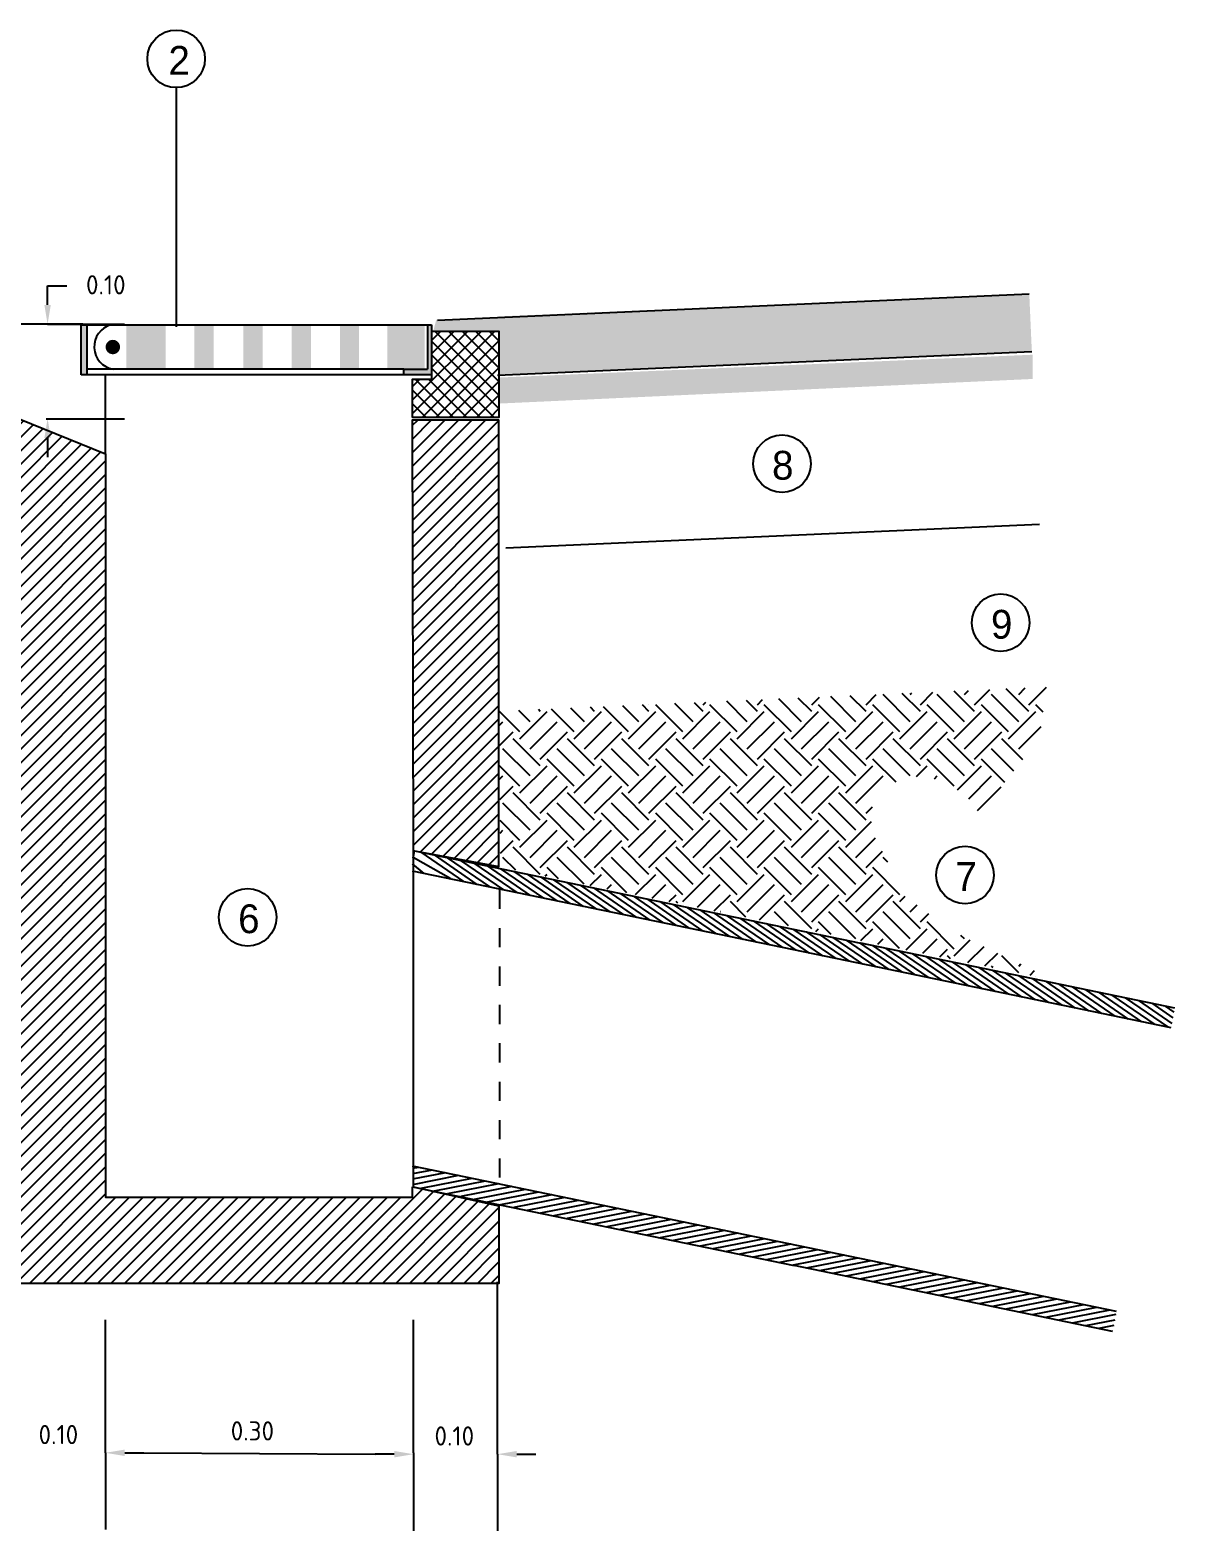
# Model space of a CAD drawing. Extents: x 20.4 to 32.7, y 14.4 to 24.5.
# Drawn here: x 26.76 to 32.72, y 14.36 to 22.18 of the extents above; entities that cross this region are included whole.
import ezdxf

# ---------------------------------------------------------------- set-up
doc = ezdxf.new("R2010")
doc.units = 0
doc.header["$LTSCALE"] = 0.3
doc.header["$MEASUREMENT"] = 0
doc.linetypes.add('HIDDEN', pattern=[0.375, 0.25, -0.125])
doc.layers.get('0').update_dxf_attribs({"linetype": 'CONTINUOUS'})
for name, color, linetype in [('ANILLO', 1, 'CONTINUOUS'), ('C', 7, 'CONTINUOUS'), ('FERM', 7, 'CONTINUOUS'), ('RALLADO', 7, 'CONTINUOUS'), ('RAYADO', 7, 'CONTINUOUS'), ('REJA', 2, 'CONTINUOUS'), ('TEXTO', 7, 'CONTINUOUS'), ('TUBO', 7, 'CONTINUOUS')]:
    doc.layers.add(name, color=color, linetype=linetype)
doc.styles.add('DIN', font='DIN')
doc.styles.add('LEROY', font='LEROY')
doc.dimstyles.get("Standard").update_dxf_attribs({"dimtxt": 0.18, "dimasz": 0.18, "dimexe": 0.18, "dimexo": 0.0625, "dimgap": 0.09, "dimtad": 0, "dimtih": 1, "dimtoh": 1, "dimdec": 4, "dimzin": 0, "dimdsep": 46, "dimtxsty": 'Standard', "dimcen": 0.09, "dimadec": 0, "dimazin": 0, "dimtfac": 1, "dimtdec": 4, "dimtofl": 0, "dimtmove": 0, "dimatfit": 3, "dimfxl": 0, "dimtolj": 1, "dimtzin": 0, "dimarcsym": 0})

# ---------------------------------------------------------------- blocks, each defined once
blk = doc.blocks.new('*D27')
at = {"color": 0, "linetype": 'ByBlock'}
for p, q in [((26.8486, 20.7504), (26.8486, 20.8504)), ((26.8486, 20.8504), (26.9486, 20.8504)), ((26.8486, 20.6504), (27.2486, 20.6504)), ((26.8412, 20.1578), (27.2486, 20.1578)), ((26.8486, 20.0578), (26.8486, 19.9578))]:
    blk.add_line(p, q, dxfattribs=at)
for points in [[(26.8652, 20.7504), (26.8319, 20.7504), (26.8486, 20.6504)], [(26.8652, 20.0578), (26.8319, 20.0578), (26.8486, 20.1578)]]:
    blk.add_solid(points, dxfattribs=at)
at = {"color": 0, "linetype": 'ByBlock', "style": 'DIN'}
blk.add_text('0.10', height=0.1, dxfattribs=at).set_placement((27.0486, 20.8054))
blk = doc.blocks.new('*X22')
at = {"color": 0}
for p, q in [((30.547, 18.6323), (30.489, 18.6903)), ((30.547, 18.6676), (30.5735, 18.6941)), ((30.7768, 18.5792), (30.6582, 18.6978)), ((30.8299, 18.6323), (30.7598, 18.7023)), ((30.8299, 18.6676), (30.8694, 18.7072)), ((31.0597, 18.5792), (30.929, 18.7099)), ((31.1127, 18.6323), (31.0306, 18.7144)), ((31.1127, 18.6676), (31.1654, 18.7203)), ((31.3425, 18.5792), (31.2011, 18.7207)), ((31.3955, 18.6323), (31.3014, 18.7264)), ((31.3425, 18.7207), (31.3504, 18.7285)), ((31.3955, 18.6676), (31.4614, 18.7335)), ((31.6254, 18.5792), (31.4839, 18.7207)), ((31.6784, 18.6323), (31.5723, 18.7384)), ((31.6254, 18.7207), (31.6464, 18.7417)), ((31.6784, 18.6676), (31.7574, 18.7466)), ((31.9082, 18.5792), (31.7668, 18.7207)), ((31.9612, 18.6323), (31.8431, 18.7504)), ((31.9082, 18.7207), (31.9423, 18.7548)), ((31.9612, 18.6676), (32.0533, 18.7597)), ((29.3096, 18.5262), (29.2032, 18.6326)), ((29.3626, 18.5792), (29.3041, 18.6378)), ((29.3096, 18.4908), (29.451, 18.6323)), ((29.4156, 18.6323), (29.4056, 18.6423)), ((29.5924, 18.5262), (29.4734, 18.6453)), ((29.6455, 18.5792), (29.5749, 18.6498)), ((29.5924, 18.4908), (29.7338, 18.6323)), ((29.6985, 18.6323), (29.6765, 18.6543)), ((29.8753, 18.5262), (29.7442, 18.6573)), ((29.9283, 18.5792), (29.8457, 18.6618)), ((29.8753, 18.4908), (30.0167, 18.6323)), ((29.9813, 18.6323), (29.9473, 18.6663)), ((29.9813, 18.6676), (29.9815, 18.6678)), ((30.1581, 18.5262), (30.0167, 18.6676)), ((30.2111, 18.5792), (30.1166, 18.6738)), ((30.1581, 18.4908), (30.2995, 18.6323)), ((30.2642, 18.6323), (30.2181, 18.6783)), ((30.2642, 18.6676), (30.2775, 18.6809)), ((30.4409, 18.5262), (30.2995, 18.6676)), ((30.494, 18.5792), (30.3874, 18.6858)), ((30.4409, 18.4908), (30.5824, 18.6323)), ((30.7238, 18.5262), (30.5824, 18.6676)), ((30.7238, 18.4908), (30.8652, 18.6323)), ((31.0066, 18.5262), (30.8652, 18.6676)), ((31.0066, 18.4908), (31.1481, 18.6323)), ((31.2895, 18.5262), (31.1481, 18.6676)), ((31.2895, 18.4908), (31.4309, 18.6323)), ((31.5723, 18.5262), (31.4309, 18.6676)), ((31.5723, 18.4908), (31.7137, 18.6323)), ((31.8552, 18.5262), (31.7137, 18.6676)), ((31.8552, 18.4908), (31.9966, 18.6323)), ((32.0355, 18.6287), (31.9966, 18.6676)), ((29.2006, 18.5587), (29.2212, 18.5792)), ((29.3626, 18.4378), (29.504, 18.5792)), ((29.6455, 18.4378), (29.7869, 18.5792)), ((29.9283, 18.4378), (30.0697, 18.5792)), ((30.2111, 18.4378), (30.3526, 18.5792)), ((30.494, 18.4378), (30.6354, 18.5792)), ((30.7768, 18.4378), (30.9182, 18.5792)), ((31.0597, 18.4378), (31.2011, 18.5792)), ((31.3425, 18.4378), (31.4839, 18.5792)), ((31.6254, 18.4378), (31.7668, 18.5792)), ((31.9082, 18.4378), (32.0251, 18.5547)), ((29.2018, 18.4538), (29.2742, 18.5262)), ((29.4156, 18.3494), (29.2742, 18.4908)), ((29.4156, 18.3848), (29.5571, 18.5262)), ((29.6985, 18.3494), (29.5571, 18.4908)), ((29.6985, 18.3848), (29.8399, 18.5262)), ((29.9813, 18.3494), (29.8399, 18.4908)), ((29.9813, 18.3848), (30.1227, 18.5262)), ((30.2642, 18.3494), (30.1227, 18.4908)), ((30.2642, 18.3848), (30.4056, 18.5262)), ((30.547, 18.3494), (30.4056, 18.4908)), ((30.547, 18.3848), (30.6884, 18.5262)), ((30.8299, 18.3494), (30.6884, 18.4908)), ((30.8299, 18.3848), (30.9713, 18.5262)), ((31.1127, 18.3494), (30.9713, 18.4908)), ((31.1127, 18.3848), (31.2541, 18.5262)), ((31.3955, 18.3494), (31.2541, 18.4908)), ((31.3955, 18.3848), (31.537, 18.5262)), ((31.6784, 18.3494), (31.537, 18.4908)), ((31.6784, 18.3848), (31.8198, 18.5262)), ((31.93, 18.3806), (31.8198, 18.4908)), ((29.3626, 18.2964), (29.2212, 18.4378)), ((29.5924, 18.2434), (29.451, 18.3848)), ((29.6455, 18.2964), (29.504, 18.4378)), ((29.8753, 18.2434), (29.7338, 18.3848)), ((29.9283, 18.2964), (29.7869, 18.4378)), ((30.1581, 18.2434), (30.0167, 18.3848)), ((30.2111, 18.2964), (30.0697, 18.4378)), ((30.4409, 18.2434), (30.2995, 18.3848)), ((30.494, 18.2964), (30.3526, 18.4378)), ((30.7238, 18.2434), (30.5824, 18.3848)), ((30.7768, 18.2964), (30.6354, 18.4378)), ((31.0066, 18.2434), (30.8652, 18.3848)), ((31.0597, 18.2964), (30.9182, 18.4378)), ((31.2688, 18.264), (31.1481, 18.3848)), ((31.3425, 18.2964), (31.2011, 18.4378)), ((31.5723, 18.2434), (31.4309, 18.3848)), ((31.6254, 18.2964), (31.4839, 18.4378)), ((31.8352, 18.2633), (31.7137, 18.3848)), ((31.8826, 18.322), (31.7668, 18.4378)), ((29.3096, 18.2434), (29.203, 18.35)), ((29.3096, 18.208), (29.451, 18.3494)), ((29.5924, 18.208), (29.7338, 18.3494)), ((29.8753, 18.208), (30.0167, 18.3494)), ((30.1581, 18.208), (30.2995, 18.3494)), ((30.4409, 18.208), (30.5824, 18.3494)), ((30.7238, 18.208), (30.8652, 18.3494)), ((31.0066, 18.208), (31.1481, 18.3494)), ((31.3756, 18.2941), (31.4309, 18.3494)), ((31.5887, 18.2243), (31.7137, 18.3494)), ((29.2038, 18.279), (29.2212, 18.2964)), ((29.205, 18.1741), (29.2742, 18.2434)), ((29.3626, 18.155), (29.504, 18.2964)), ((29.4156, 18.1019), (29.5571, 18.2434)), ((29.6455, 18.155), (29.7869, 18.2964)), ((29.6985, 18.1019), (29.8399, 18.2434)), ((29.9283, 18.155), (30.0697, 18.2964)), ((29.9813, 18.1019), (30.1227, 18.2434)), ((30.2111, 18.155), (30.3526, 18.2964)), ((30.2642, 18.1019), (30.4056, 18.2434)), ((30.494, 18.155), (30.6354, 18.2964)), ((30.547, 18.1019), (30.6884, 18.2434)), ((30.7768, 18.155), (30.9182, 18.2964)), ((30.8299, 18.1019), (30.9713, 18.2434)), ((31.0597, 18.155), (31.2011, 18.2964)), ((31.4692, 18.2817), (31.4839, 18.2964)), ((31.6476, 18.1772), (31.7668, 18.2964)), ((31.6929, 18.1164), (31.8163, 18.2399)), ((29.3626, 18.0135), (29.2212, 18.155)), ((29.4156, 18.0666), (29.2742, 18.208)), ((29.6455, 18.0135), (29.504, 18.155)), ((29.6985, 18.0666), (29.5571, 18.208)), ((29.9283, 18.0135), (29.7869, 18.155)), ((29.9813, 18.0666), (29.8399, 18.208)), ((30.2111, 18.0135), (30.0697, 18.155)), ((30.2642, 18.0666), (30.1227, 18.208)), ((30.494, 18.0135), (30.3526, 18.155)), ((30.547, 18.0666), (30.4056, 18.208)), ((30.7768, 18.0135), (30.6354, 18.155)), ((30.8299, 18.0666), (30.6884, 18.208)), ((31.0597, 18.0135), (30.9182, 18.155)), ((31.1127, 18.0666), (30.9713, 18.208)), ((29.3096, 17.9605), (29.2062, 18.0639)), ((29.3096, 17.9252), (29.451, 18.0666)), ((29.5924, 17.9605), (29.451, 18.1019)), ((29.5924, 17.9252), (29.7338, 18.0666)), ((29.8753, 17.9605), (29.7338, 18.1019)), ((29.8753, 17.9252), (30.0167, 18.0666)), ((30.1581, 17.9605), (30.0167, 18.1019)), ((30.1581, 17.9252), (30.2995, 18.0666)), ((30.4409, 17.9605), (30.2995, 18.1019)), ((30.4409, 17.9252), (30.5824, 18.0666)), ((30.7238, 17.9605), (30.5824, 18.1019)), ((30.7238, 17.9252), (30.8652, 18.0666)), ((31.0066, 17.9605), (30.8652, 18.1019)), ((31.1127, 18.1019), (31.146, 18.1352)), ((29.2069, 17.9993), (29.2212, 18.0135)), ((29.3626, 17.8721), (29.504, 18.0135)), ((29.6455, 17.8721), (29.7869, 18.0135)), ((29.9283, 17.8721), (30.0697, 18.0135)), ((30.2111, 17.8721), (30.3526, 18.0135)), ((30.494, 17.8721), (30.6354, 18.0135)), ((30.7768, 17.8721), (30.9182, 18.0135)), ((31.0066, 17.9252), (31.1414, 18.0599)), ((29.2081, 17.8944), (29.2742, 17.9605)), ((29.4156, 17.7837), (29.2742, 17.9252)), ((29.4156, 17.8191), (29.5571, 17.9605)), ((29.6985, 17.7837), (29.5571, 17.9252)), ((29.6985, 17.8191), (29.8399, 17.9605)), ((29.9813, 17.7837), (29.8399, 17.9252)), ((29.9813, 17.8191), (30.1227, 17.9605)), ((30.2642, 17.7837), (30.1227, 17.9252)), ((30.2642, 17.8191), (30.4056, 17.9605)), ((30.547, 17.7837), (30.4056, 17.9252)), ((30.547, 17.8191), (30.6884, 17.9605)), ((30.8299, 17.7837), (30.6884, 17.9252)), ((30.8299, 17.8191), (30.9713, 17.9605)), ((31.1127, 17.7837), (30.9713, 17.9252)), ((31.0597, 17.8721), (31.1622, 17.9746)), ((29.2883, 17.805), (29.2212, 17.8721)), ((29.6435, 17.7326), (29.504, 17.8721)), ((29.9283, 17.7307), (29.7869, 17.8721)), ((30.2111, 17.7307), (30.0697, 17.8721)), ((30.494, 17.7307), (30.3526, 17.8721)), ((30.7768, 17.7307), (30.6354, 17.8721)), ((31.0597, 17.7307), (30.9182, 17.8721)), ((31.1127, 17.8191), (31.1977, 17.9041)), ((31.2265, 17.8467), (31.2011, 17.8721)), ((29.4411, 17.7739), (29.451, 17.7837)), ((29.5103, 17.7598), (29.451, 17.8191)), ((29.6761, 17.726), (29.7338, 17.7837)), ((29.8656, 17.6874), (29.7338, 17.8191)), ((29.9111, 17.6781), (30.0167, 17.7837)), ((30.1581, 17.6777), (30.0167, 17.8191)), ((30.1581, 17.6423), (30.2995, 17.7837)), ((30.4409, 17.6777), (30.2995, 17.8191)), ((30.4409, 17.6423), (30.5824, 17.7837)), ((30.7238, 17.6777), (30.5824, 17.8191)), ((30.7238, 17.6423), (30.8652, 17.7837)), ((31.0066, 17.6777), (30.8652, 17.8191)), ((31.0066, 17.6423), (31.1481, 17.7837)), ((31.2895, 17.6777), (31.1481, 17.8191)), ((29.7642, 17.708), (29.7869, 17.7307)), ((29.9992, 17.6601), (30.0697, 17.7307)), ((30.0873, 17.6422), (30.1227, 17.6777)), ((30.2341, 17.6123), (30.3526, 17.7307)), ((30.3222, 17.5943), (30.4056, 17.6777)), ((30.494, 17.5893), (30.6354, 17.7307)), ((30.5572, 17.5464), (30.6884, 17.6777)), ((30.7768, 17.5893), (30.9182, 17.7307)), ((30.8299, 17.5362), (30.9713, 17.6777)), ((31.0597, 17.5893), (31.2011, 17.7307)), ((31.1127, 17.5362), (31.2541, 17.6777)), ((30.132, 17.6331), (30.1227, 17.6423)), ((30.4872, 17.5607), (30.4056, 17.6423)), ((30.8299, 17.5009), (30.6884, 17.6423)), ((31.1127, 17.5009), (30.9713, 17.6423)), ((31.3955, 17.5009), (31.2541, 17.6423)), ((31.2895, 17.6423), (31.3168, 17.6696)), ((31.3425, 17.5893), (31.3782, 17.6249)), ((30.354, 17.5878), (30.3526, 17.5893)), ((30.7093, 17.5154), (30.6354, 17.5893)), ((30.9313, 17.4702), (30.8652, 17.5362)), ((31.0597, 17.4479), (30.9182, 17.5893)), ((31.2865, 17.3978), (31.1481, 17.5362)), ((31.3425, 17.4479), (31.2011, 17.5893)), ((31.3955, 17.5362), (31.4396, 17.5803)), ((31.5723, 17.3948), (31.4309, 17.5362)), ((30.8509, 17.4866), (30.8652, 17.5009)), ((31.0858, 17.4387), (31.1481, 17.5009)), ((31.1739, 17.4207), (31.2011, 17.4479)), ((31.3208, 17.3908), (31.4309, 17.5009)), ((31.4089, 17.3728), (31.4839, 17.4479)), ((31.5723, 17.3595), (31.6556, 17.4428)), ((31.6254, 17.4479), (31.6073, 17.4659)), ((31.497, 17.3549), (31.537, 17.3948)), ((31.553, 17.3435), (31.537, 17.3595)), ((31.6438, 17.3249), (31.7274, 17.4084)), ((31.732, 17.307), (31.7991, 17.3741)), ((31.9082, 17.2711), (31.8198, 17.3595)), ((31.775, 17.2982), (31.7668, 17.3064)), ((31.9082, 17.3064), (31.9186, 17.3169)), ((31.9669, 17.2591), (31.9904, 17.2825)), ((31.997, 17.253), (31.9966, 17.2534))]:
    blk.add_line(p, q, dxfattribs=at)
blk = doc.blocks.new('*X20')
at = {"color": 0}
for p, q in [((26.7, 20.1239), (26.7241, 20.148)), ((26.7, 20.0532), (26.7744, 20.1276)), ((26.7, 19.9825), (26.8247, 20.1072)), ((28.7487, 20.122), (28.7767, 20.15)), ((28.7489, 20.0514), (28.8474, 20.15)), ((28.749, 19.9809), (28.9181, 20.15)), ((28.7492, 19.9104), (28.9888, 20.15)), ((28.7494, 19.8398), (29.0595, 20.15)), ((28.7495, 19.7693), (29.1303, 20.15)), ((28.7497, 19.6987), (29.2, 20.149)), ((26.7, 19.9118), (26.875, 20.0867)), ((26.7, 19.8411), (26.9252, 20.0663)), ((26.7, 19.7704), (26.9755, 20.0459)), ((26.7, 19.6996), (27.0258, 20.0254)), ((28.7499, 19.6282), (29.2, 20.0783)), ((26.7, 19.6289), (27.0761, 20.005)), ((26.7, 19.5582), (27.1264, 19.9846)), ((28.75, 19.5576), (29.2, 20.0076)), ((26.7, 19.4875), (27.1507, 19.9382)), ((26.7, 19.4168), (27.1507, 19.8675)), ((28.7502, 19.4871), (29.2, 19.9369)), ((28.7504, 19.4165), (29.2, 19.8662)), ((26.7, 19.3461), (27.1507, 19.7968)), ((28.7505, 19.346), (29.2, 19.7955)), ((26.7, 19.2754), (27.1507, 19.726)), ((28.7507, 19.2755), (29.2, 19.7248)), ((26.7, 19.2047), (27.1506, 19.6553)), ((28.7509, 19.2049), (29.2, 19.6541)), ((26.7, 19.134), (27.1506, 19.5846)), ((28.751, 19.1344), (29.2, 19.5833)), ((26.7, 19.0632), (27.1506, 19.5139)), ((28.7512, 19.0638), (29.2, 19.5126)), ((26.7, 18.9925), (27.1506, 19.4431)), ((28.7514, 18.9933), (29.2, 19.4419)), ((26.7, 18.9218), (27.1506, 19.3724)), ((28.7515, 18.9227), (29.2, 19.3712)), ((26.7, 18.8511), (27.1506, 19.3017)), ((28.7517, 18.8522), (29.2, 19.3005)), ((26.7, 18.7804), (27.1506, 19.231)), ((26.7, 18.7097), (27.1506, 19.1603)), ((28.7519, 18.7816), (29.2, 19.2298)), ((28.752, 18.7111), (29.2, 19.1591)), ((26.7, 18.639), (27.1505, 19.0895)), ((28.7522, 18.6406), (29.2, 19.0884)), ((26.7, 18.5683), (27.1505, 19.0188)), ((28.7524, 18.57), (29.2, 19.0177)), ((26.7, 18.4976), (27.1505, 18.9481)), ((28.7525, 18.4995), (29.2, 18.947)), ((26.7, 18.4269), (27.1505, 18.8774)), ((28.7527, 18.4289), (29.2, 18.8762)), ((26.7, 18.3561), (27.1505, 18.8066)), ((28.7529, 18.3584), (29.2, 18.8055)), ((26.7, 18.2854), (27.1505, 18.7359)), ((28.753, 18.2878), (29.2, 18.7348)), ((26.7, 18.2147), (27.1505, 18.6652)), ((28.7532, 18.2173), (29.2, 18.6641)), ((26.7, 18.144), (27.1505, 18.5945)), ((28.7534, 18.1468), (29.2, 18.5934)), ((26.7, 18.0733), (27.1504, 18.5237)), ((28.7535, 18.0762), (29.2, 18.5227)), ((26.7, 18.0026), (27.1504, 18.453)), ((26.7, 17.9319), (27.1504, 18.3823)), ((28.7537, 18.0057), (29.2, 18.452)), ((28.7539, 17.9351), (29.2, 18.3813)), ((26.7, 17.8612), (27.1504, 18.3116)), ((28.7907, 17.9013), (29.2, 18.3106)), ((26.7, 17.7905), (27.1504, 18.2408)), ((28.8502, 17.8901), (29.2, 18.2398)), ((26.7, 17.7197), (27.1504, 18.1701)), ((28.9097, 17.8789), (29.2, 18.1691)), ((26.7, 17.649), (27.1504, 18.0994)), ((28.9692, 17.8677), (29.2, 18.0984)), ((26.7, 17.5783), (27.1504, 18.0287)), ((29.0287, 17.8564), (29.2, 18.0277)), ((26.7, 17.5076), (27.1503, 17.9579)), ((29.0882, 17.8452), (29.2, 17.957)), ((26.7, 17.4369), (27.1503, 17.8872)), ((29.1477, 17.834), (29.2, 17.8863)), ((26.7, 17.3662), (27.1503, 17.8165)), ((26.7, 17.2955), (27.1503, 17.7458)), ((26.7, 17.2248), (27.1503, 17.6751)), ((26.7, 17.1541), (27.1503, 17.6043)), ((26.7, 17.0833), (27.1503, 17.5336)), ((26.7, 17.0126), (27.1502, 17.4629)), ((26.7, 16.9419), (27.1502, 17.3922)), ((26.7, 16.8712), (27.1502, 17.3214)), ((26.7, 16.8005), (27.1502, 17.2507)), ((26.7, 16.7298), (27.1502, 17.18)), ((26.7, 16.6591), (27.1502, 17.1093)), ((26.7, 16.5884), (27.1502, 17.0385)), ((26.7, 16.5177), (27.1502, 16.9678)), ((26.7, 16.447), (27.1501, 16.8971)), ((26.7, 16.3762), (27.1501, 16.8264)), ((26.7, 16.3055), (27.1501, 16.7556)), ((26.7, 16.2348), (27.1501, 16.6849)), ((26.7, 16.1641), (27.1501, 16.6142)), ((26.7, 16.0934), (27.1501, 16.5435)), ((26.7, 16.0227), (27.1501, 16.4728)), ((26.7, 15.952), (27.1501, 16.402)), ((26.7, 15.8813), (27.15, 16.3313)), ((26.7, 15.8106), (27.15, 16.2606)), ((26.7, 15.7398), (27.15, 16.1899)), ((26.7, 15.6691), (27.15, 16.1191)), ((28.31, 15.6528), (28.8019, 16.1447)), ((28.3808, 15.6528), (28.8598, 16.1319)), ((28.4515, 15.6528), (28.9177, 16.1191)), ((26.7544, 15.6528), (27.2044, 16.1028)), ((26.8251, 15.6528), (27.2751, 16.1028)), ((26.8958, 15.6528), (27.3458, 16.1028)), ((26.9665, 15.6528), (27.4165, 16.1028)), ((27.0373, 15.6528), (27.4873, 16.1028)), ((27.108, 15.6528), (27.558, 16.1028)), ((27.1787, 15.6528), (27.6287, 16.1028)), ((27.2494, 15.6528), (27.6994, 16.1028)), ((27.3201, 15.6528), (27.7701, 16.1028)), ((27.3908, 15.6528), (27.8408, 16.1028)), ((27.4615, 15.6528), (27.9115, 16.1028)), ((27.5322, 15.6528), (27.9822, 16.1028)), ((27.6029, 15.6528), (28.0529, 16.1028)), ((27.6736, 15.6528), (28.1236, 16.1028)), ((27.7444, 15.6528), (28.1944, 16.1028)), ((27.8151, 15.6528), (28.2651, 16.1028)), ((27.8858, 15.6528), (28.3358, 16.1028)), ((27.9565, 15.6528), (28.4065, 16.1028)), ((28.0272, 15.6528), (28.4772, 16.1028)), ((28.0979, 15.6528), (28.5479, 16.1028)), ((28.1686, 15.6528), (28.6186, 16.1028)), ((28.2393, 15.6528), (28.6893, 16.1028)), ((28.5222, 15.6528), (28.9757, 16.1063)), ((28.5929, 15.6528), (29.0336, 16.0935)), ((28.6636, 15.6528), (29.0915, 16.0807)), ((28.7343, 15.6528), (29.1494, 16.068)), ((28.805, 15.6528), (29.2, 16.0478)), ((28.8757, 15.6528), (29.2, 15.9771)), ((28.9464, 15.6528), (29.2, 15.9064)), ((29.0172, 15.6528), (29.2, 15.8357)), ((29.0879, 15.6528), (29.2, 15.765)), ((29.1586, 15.6528), (29.2, 15.6943))]:
    blk.add_line(p, q, dxfattribs=at)
blk = doc.blocks.new('RI-270P', base_point=(3.08, 2.956))
at = {"layer": 'REJA'}
for p, q in [((3.074, 3.002), (3.439, 3.002)), ((3.074, 2.95), (3.074, 3.002)), ((3.439, 3.002), (3.439, 2.95)), ((3.41, 2.956), (3.08, 2.956)), ((3.41, 2.956), (3.435, 2.956)), ((3.41, 2.95), (3.41, 2.956)), ((3.439, 2.95), (3.074, 2.95))]:
    blk.add_line(p, q, dxfattribs=at)
for points in [[(3.08, 3.002), (3.08, 2.95)], [(3.435, 3.002), (3.435, 2.956)]]:
    blk.add_lwpolyline(points, dxfattribs=at)
at = {"layer": 'REJA', "const_width": 0.0075}
blk.add_lwpolyline([(3.1032, 2.979, 1), (3.1107, 2.979, 1)], format="xyb", close=True, dxfattribs=at)
at = {"layer": 'REJA'}
blk.add_arc((3.1112, 2.9792), 0.0237, 105.1026, 260.1824, dxfattribs=at)
for points in [[(3.074, 3.002), (3.08, 3.002), (3.074, 2.95), (3.08, 2.95)], [(3.121, 3.002), (3.162, 3.002), (3.121, 2.956), (3.162, 2.956)], [(3.192, 3.002), (3.192, 2.956), (3.212, 3.002), (3.212, 2.956)], [(3.243, 3.002), (3.243, 2.956), (3.263, 3.002), (3.263, 2.956)], [(3.2934, 3.002), (3.2934, 2.956), (3.3134, 3.002), (3.3134, 2.956)], [(3.3435, 3.002), (3.3435, 2.956), (3.3635, 3.002), (3.3635, 2.956)], [(3.3931, 3.0021), (3.3931, 2.9556), (3.4319, 3.0021), (3.4317, 2.9559)], [(3.435, 3.002), (3.439, 3.002), (3.435, 2.95), (3.439, 2.95)], [(3.41, 2.956), (3.41, 2.95), (3.435, 2.956), (3.435, 2.95)]]:
    blk.add_solid(points, dxfattribs=at)
blk = doc.blocks.new('*X15')
at = {"color": 0}
for p, q in [((14.83, 12.4541), (14.9159, 12.54)), ((14.83, 12.4683), (14.9017, 12.54)), ((14.84, 12.45), (14.92, 12.53)), ((14.85, 12.5024), (14.8876, 12.54)), ((14.85, 12.5165), (14.8735, 12.54)), ((14.85, 12.5307), (14.8593, 12.54)), ((14.92, 12.4592), (14.85, 12.5292)), ((14.92, 12.4733), (14.8533, 12.54)), ((14.92, 12.4875), (14.8675, 12.54)), ((14.92, 12.5016), (14.8816, 12.54)), ((14.92, 12.5157), (14.8957, 12.54)), ((14.92, 12.5299), (14.9099, 12.54)), ((14.915, 12.45), (14.85, 12.515)), ((14.8542, 12.45), (14.92, 12.5158)), ((14.9009, 12.45), (14.85, 12.5009)), ((14.8683, 12.45), (14.92, 12.5017)), ((14.83, 12.4824), (14.8376, 12.49)), ((14.8726, 12.45), (14.8326, 12.49)), ((14.8867, 12.45), (14.8467, 12.49)), ((14.8824, 12.45), (14.92, 12.4876)), ((14.8585, 12.45), (14.83, 12.4785)), ((14.8966, 12.45), (14.92, 12.4734)), ((14.8443, 12.45), (14.83, 12.4643)), ((14.8302, 12.45), (14.83, 12.4502)), ((14.9107, 12.45), (14.92, 12.4593))]:
    blk.add_line(p, q, dxfattribs=at)

msp = doc.modelspace()

# ---------------------------------------------------------------- linework, layer by layer
for p, q in [((27.03168, 20.6504), (26.70573, 20.6504)), ((28.81018, 17.78885), (28.75, 17.83946)), ((28.94868, 17.76023), (28.75279, 17.87154)), ((29.01792, 17.74592), (28.79435, 17.89934)), ((29.08717, 17.7316), (28.8636, 17.88503)), ((29.15642, 17.71729), (28.93284, 17.87072)), ((29.22566, 17.70298), (29.00209, 17.85641)), ((29.29491, 17.68867), (29.07134, 17.84209)), ((29.36416, 17.67435), (29.14059, 17.82778)), ((29.43341, 17.66004), (29.20983, 17.81347)), ((29.50265, 17.64573), (29.27908, 17.79916)), ((29.5719, 17.63142), (29.34833, 17.78484)), ((29.64115, 17.6171), (29.41757, 17.77053)), ((29.71039, 17.60279), (29.48682, 17.75622)), ((29.77964, 17.58848), (29.55607, 17.74191)), ((29.84889, 17.57417), (29.62532, 17.72759)), ((29.91813, 17.55985), (29.69456, 17.71328)), ((29.98738, 17.54554), (29.76381, 17.69897)), ((30.05663, 17.53123), (29.83306, 17.68466)), ((30.12588, 17.51692), (29.9023, 17.67034)), ((30.19512, 17.5026), (29.97155, 17.65603)), ((30.26437, 17.48829), (30.0408, 17.64172)), ((30.33362, 17.47398), (30.11004, 17.62741)), ((30.40286, 17.45967), (30.17929, 17.61309)), ((30.47211, 17.44536), (30.24854, 17.59878)), ((30.54136, 17.43104), (30.31779, 17.58447)), ((30.61061, 17.41673), (30.38703, 17.57016)), ((30.67985, 17.40242), (30.45628, 17.55585)), ((30.7491, 17.38811), (30.52553, 17.54153)), ((30.81835, 17.37379), (30.59477, 17.52722)), ((30.88759, 17.35948), (30.66402, 17.51291)), ((30.95684, 17.34517), (30.73327, 17.4986)), ((31.02609, 17.33086), (30.80252, 17.48428)), ((31.09534, 17.31654), (30.87176, 17.46997)), ((31.16458, 17.30223), (30.94101, 17.45566)), ((31.23383, 17.28792), (31.01026, 17.44135)), ((31.30308, 17.27361), (31.0795, 17.42703)), ((31.37232, 17.25929), (31.14875, 17.41272)), ((31.44157, 17.24498), (31.218, 17.39841)), ((31.51082, 17.23067), (31.28724, 17.3841)), ((31.58006, 17.21636), (31.35649, 17.36978)), ((31.64931, 17.20204), (31.42574, 17.35547)), ((31.71856, 17.18773), (31.49499, 17.34116)), ((31.78781, 17.17342), (31.56423, 17.32685)), ((31.85705, 17.15911), (31.63348, 17.31254)), ((31.9263, 17.1448), (31.70273, 17.29822)), ((31.99555, 17.13048), (31.77197, 17.28391)), ((32.06479, 17.11617), (31.84122, 17.2696)), ((32.13404, 17.10186), (31.91047, 17.25529)), ((32.20329, 17.08755), (31.97972, 17.24097)), ((32.27254, 17.07323), (32.04896, 17.22666)), ((32.34178, 17.05892), (32.11821, 17.21235)), ((32.41103, 17.04461), (32.18746, 17.19804)), ((32.48028, 17.0303), (32.2567, 17.18372)), ((32.54952, 17.01598), (32.32595, 17.16941)), ((32.61877, 17.00167), (32.3952, 17.1551)), ((32.68802, 16.98736), (32.46444, 17.14079)), ((32.70675, 17.00771), (32.53369, 17.12647)), ((32.71241, 17.03704), (32.60294, 17.11216)), ((32.71807, 17.06636), (32.67219, 17.09785)), ((28.78246, 16.25733), (28.75, 16.25096)), ((28.85171, 16.24302), (28.75, 16.22306)), ((28.92095, 16.2287), (28.75, 16.19515)), ((28.9902, 16.21439), (28.75, 16.16725)), ((29.05945, 16.20008), (28.79337, 16.14786)), ((29.12869, 16.18577), (28.86262, 16.13354)), ((29.19794, 16.17146), (28.93186, 16.11923)), ((29.26719, 16.15714), (29.00111, 16.10492)), ((29.33644, 16.14283), (29.07036, 16.09061)), ((29.40568, 16.12852), (29.1396, 16.07629)), ((29.47493, 16.11421), (29.20885, 16.06198)), ((29.54418, 16.09989), (29.2781, 16.04767)), ((29.61342, 16.08558), (29.34735, 16.03336)), ((29.68267, 16.07127), (29.41659, 16.01905)), ((29.75192, 16.05696), (29.48584, 16.00473)), ((29.82117, 16.04264), (29.55509, 15.99042)), ((29.89041, 16.02833), (29.62433, 15.97611)), ((29.95966, 16.01402), (29.69358, 15.9618)), ((30.02891, 15.99971), (29.76283, 15.94748)), ((30.09815, 15.98539), (29.83208, 15.93317)), ((30.1674, 15.97108), (29.90132, 15.91886)), ((30.23665, 15.95677), (29.97057, 15.90455)), ((30.30589, 15.94246), (30.03982, 15.89023)), ((30.37514, 15.92814), (30.10906, 15.87592)), ((30.44439, 15.91383), (30.17831, 15.86161)), ((30.51364, 15.89952), (30.24756, 15.8473)), ((30.58288, 15.88521), (30.31681, 15.83298)), ((30.65213, 15.8709), (30.38605, 15.81867)), ((30.72138, 15.85658), (30.4553, 15.80436)), ((30.79062, 15.84227), (30.52455, 15.79005)), ((30.85987, 15.82796), (30.59379, 15.77573)), ((30.92912, 15.81365), (30.66304, 15.76142)), ((30.99837, 15.79933), (30.73229, 15.74711)), ((31.06761, 15.78502), (30.80153, 15.7328)), ((31.13686, 15.77071), (30.87078, 15.71849)), ((31.20611, 15.7564), (30.94003, 15.70417)), ((31.27535, 15.74208), (31.00928, 15.68986)), ((31.3446, 15.72777), (31.07852, 15.67555)), ((31.41385, 15.71346), (31.14777, 15.66124)), ((31.48309, 15.69915), (31.21702, 15.64692)), ((31.55234, 15.68483), (31.28626, 15.63261)), ((31.62159, 15.67052), (31.35551, 15.6183)), ((31.69084, 15.65621), (31.42476, 15.60399)), ((31.76008, 15.6419), (31.49401, 15.58967)), ((31.82933, 15.62759), (31.56325, 15.57536)), ((31.89858, 15.61327), (31.6325, 15.56105)), ((31.96782, 15.59896), (31.70175, 15.54674)), ((32.03707, 15.58465), (31.77099, 15.53242)), ((32.10632, 15.57034), (31.84024, 15.51811)), ((32.17557, 15.55602), (31.90949, 15.5038)), ((32.24481, 15.54171), (31.97873, 15.48949)), ((32.31406, 15.5274), (32.04798, 15.47518)), ((32.38331, 15.51309), (32.11723, 15.46086)), ((32.4141, 15.49123), (32.18648, 15.44655)), ((32.4085, 15.46222), (32.25572, 15.43224)), ((32.4029, 15.43322), (32.32497, 15.41793)), ((32.39731, 15.40422), (32.39422, 15.40361))]:
    msp.add_line(p, q)
at = {"color": 0, "linetype": 'ByBlock'}
for p, q in [((27.1507, 14.77043), (27.1507, 14.37043)), ((27.2507, 14.77043), (27.3507, 14.77043)), ((28.65481, 14.7631), (28.55481, 14.7631)), ((28.75481, 14.77043), (28.75481, 14.3631)), ((29.19246, 14.7631), (29.19246, 14.3631)), ((29.29246, 14.7631), (29.39246, 14.7631))]:
    msp.add_line(p, q, dxfattribs=at)
for points in [[(27.2507, 14.75376), (27.2507, 14.7871), (27.1507, 14.77043)], [(28.65481, 14.74644), (28.65481, 14.77977), (28.75481, 14.7631)], [(29.29246, 14.74644), (29.29246, 14.77977), (29.19246, 14.7631)]]:
    msp.add_solid(points, dxfattribs=at)
at = {"layer": 'ANILLO', "color": 1}
msp.add_lwpolyline([(28.75392, 16.15529), (29.2, 16.0568), (29.2, 15.65283), (29.025, 15.65283), (28.95, 15.65283), (28.75, 15.65283), (27, 15.65283), (26.95, 15.65283), (26.875, 15.65283), (26.7, 15.65283), (26.7, 18.40283), (26.7, 20.15781), (27.1507, 19.97469), (27.15, 16.10283), (28.75, 16.10283), (28.75, 16.15529)], dxfattribs=at)
at = {"layer": 'ANILLO'}
msp.add_lwpolyline([(28.75, 17.90898), (29.2, 17.82417), (29.2, 18.40283), (29.2, 20.15), (28.74862, 20.15), (28.75392, 17.90898)], dxfattribs=at)
at = {"layer": 'C'}
for p, q in [((29.19246, 14.7631), (29.19246, 15.66039)), ((27.1507, 14.77043), (27.1507, 15.46262)), ((28.75481, 14.77043), (28.75481, 15.46262)), ((27.3507, 14.77043), (28.55481, 14.7631))]:
    msp.add_line(p, q, dxfattribs=at)
at = {"layer": 'FERM'}
for p, q in [((28.87976, 20.67095), (31.96304, 20.80774)), ((29.19244, 20.38452), (31.97634, 20.50804)), ((29.23636, 19.48559), (32.01623, 19.60892))]:
    msp.add_line(p, q, dxfattribs=at)
at = {"layer": 'RALLADO'}
for p, q in [((27.1507, 19.97469), (27.1507, 20.38854)), ((28.75392, 17.90898), (28.75392, 16.15529))]:
    msp.add_line(p, q, dxfattribs=at)
at = {"layer": 'RALLADO', "linetype": 'HIDDEN'}
msp.add_line((29.20259, 17.70379), (29.20259, 16.17718), dxfattribs=at)
at = {"layer": 'RALLADO'}
for points in [[(29.19978, 20.69069), (29.19978, 20.38854), (31.96304, 20.80774), (31.97634, 20.50804)], [(28.87383, 20.67421), (28.85918, 20.61927), (29.20035, 20.68517), (29.19978, 20.61927)], [(29.19978, 20.37206), (29.19978, 20.23655), (31.98132, 20.49109), (31.98132, 20.36473)]]:
    msp.add_solid(points, dxfattribs=at)
at = {"layer": 'RAYADO'}
msp.add_lwpolyline([(28.75, 20.16407), (28.75, 20.36407), (28.85, 20.36407), (28.85, 20.61407), (29.2, 20.61407), (29.2, 20.16407)], close=True, dxfattribs=at)
at = {"layer": 'TEXTO'}
msp.add_line((27.51829, 21.88264), (27.51829, 20.63584), dxfattribs=at)
for centre in [(27.51829, 22.03264), (30.67497, 19.92306), (31.81361, 19.09472), (31.62835, 17.78046), (27.89127, 17.56054)]:
    msp.add_circle(centre, 0.15, dxfattribs=at)
at = {"layer": 'TUBO'}
for p, q in [((32.72215, 17.08752), (31.08585, 17.42572)), ((32.39707, 15.40302), (30.73863, 15.7458))]:
    msp.add_line(p, q, dxfattribs=at)
for points in [[(28.75, 17.87027), (28.75243, 17.86976), (28.76001, 17.90644), (31.08585, 17.42572)], [(31.0646, 17.3229), (28.75, 17.80129)], [(32.70226, 16.98442), (31.0646, 17.3229)], [(30.75988, 15.84862), (28.75, 16.26404)], [(28.75, 16.15682), (30.73863, 15.7458)], [(32.41697, 15.50613), (30.75988, 15.84862)]]:
    msp.add_lwpolyline(points, dxfattribs=at)

# ---------------------------------------------------------------- block references
at = {"layer": 'RALLADO'}
for name in ['*X20', '*X22']:
    msp.add_blockref(name, (0, 0), dxfattribs=at)
at = {"layer": 'RAYADO', "xscale": 5, "yscale": 5, "zscale": 5}
msp.add_blockref('*X15', (-45.4, -42.08593), dxfattribs=at)
at = {"layer": 'REJA', "xscale": 5, "yscale": 5, "zscale": 5}
msp.add_blockref('RI-270P', (27.05372, 20.41618), dxfattribs=at)

# ---------------------------------------------------------------- texts
at = {"color": 0, "linetype": 'ByBlock', "style": 'DIN'}
for p in [(26.8015, 14.81543), (28.86437, 14.8081)]:
    msp.add_text('0.10', height=0.1, dxfattribs=at).set_placement(p)
at = {"layer": 'C', "style": 'DIN'}
msp.add_text('0.30', height=0.1, dxfattribs=at).set_placement((27.8026, 14.83452))
at = {"layer": 'TEXTO', "style": 'LEROY'}
for s, p in [('2', (27.47829, 21.94968)), ('8', (30.62297, 19.8401)), ('9', (31.76361, 19.01175)), ('7', (31.57835, 17.6975)), ('6', (27.84127, 17.47758))]:
    msp.add_text(s, height=0.15, dxfattribs=at).set_placement(p)

# ---------------------------------------------------------------- dimensions: what is measured, and where the dimension line sits
at = {"layer": 'C'}
dim = msp.add_linear_dim(base=(26.84856, 20.6504), p1=(26.84124, 20.15781), p2=(26.84856, 20.6504), angle=90, text='0.10', dimstyle='Standard', dxfattribs=at)
dim.commit()
dim.dimension.update_dxf_attribs({"geometry": '*D27', "text_midpoint": (27.16106, 20.8504)})

doc.saveas('drawing.dxf')
